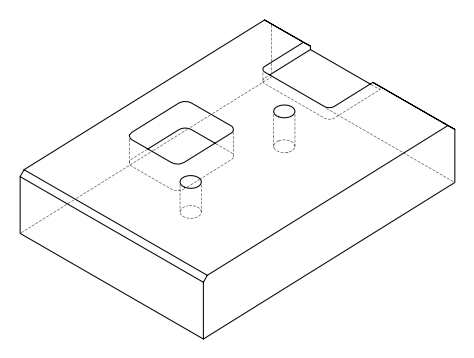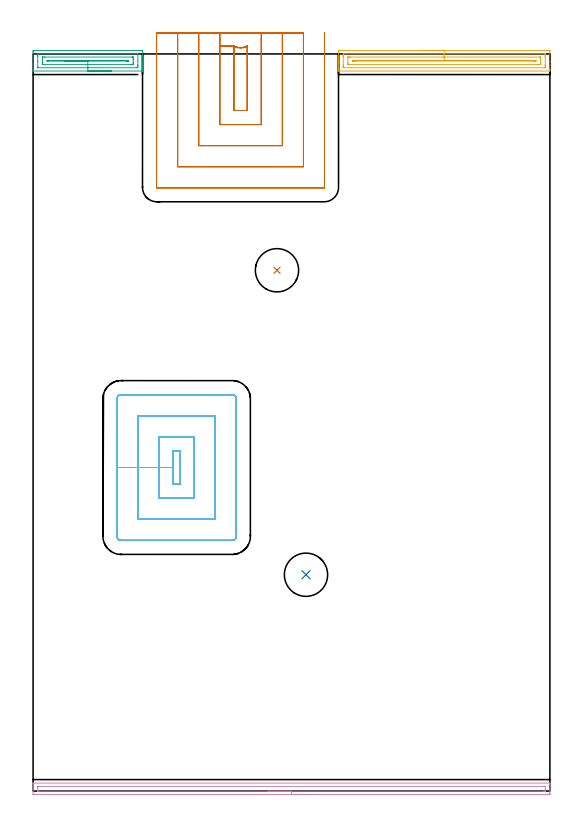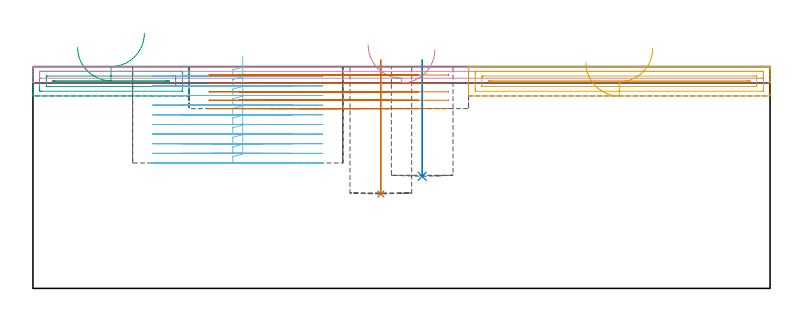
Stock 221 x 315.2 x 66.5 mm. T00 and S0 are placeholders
(PLAN: 7 operations, 2 tool changes, 29.8 min)
(1 INDEXABLE_INSERT_DRILL_BLIND_HOLE_FROM_SOLID | STEP1POCKET | NXT0302_008 | 0.16 min | 10199 mm3)
(2 INDEXABLE_INSERT_DRILL_BLIND_HOLE_FROM_SOLID_1 | STEP1POCKET_1 | NXT0302_008 | 0.14 min | 8776 mm3)
(3 AREA_MILL | FG_CHAMFER_SURFACE | UGT0205_001 | 1.66 min | 2020 mm3)
(4 AREA_MILL_1 | FG_CHAMFER_SURFACE_1 | UGT0205_001 | 3.72 min | 2657 mm3)
(5 AREA_MILL_2 | FG_CHAMFER_SURFACE_2 | UGT0205_001 | 3.06 min | 3711 mm3)
(6 MILL_RECTANGULAR_POCKET | POCKET_RECTANGULAR_STRAIGHT | NXT0201_011 | Follow Part, ap 3, ae 75% | 11.35 min | 133825 mm3)
(7 MILL_SLOT | SLOT_PARTIAL_RECTANGULAR | NXT0201_011 | Follow Part, ap 3, ae 75% | 9.75 min | 66132 mm3)
(TOOL NXT0302_008 | Index. Insert Drill 18.5mm [880-D1850L25-05] | D18.5 PA176 FL93 Z2)
(TOOL UGT0205_001 | Chamfer Mill 20 x 3 x 45 deg. | D20 FL50 Z2)
(TOOL NXT0201_011 | ENDMILL 12mm [2P460-1200-NA 1630] | D12 FL38 Z6)
(OP 1 INDEXABLE_INSERT_DRILL_BLIND_HOLE_FROM_SOLID)
G17 G21 G94 G90
T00 M6
G54
G17 G0 G90 X104.3 Y222.7 S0 M3
G43 Z76.5 H1
G94 G81 G98 Z28.3 F250. R68.5
G80
M5
M2
(OP 2 INDEXABLE_INSERT_DRILL_BLIND_HOLE_FROM_SOLID_1)
G17 G21 G94 G90
T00 M6
G54
G17 G0 G90 X116.7 Y92.5 S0 M3
G43 Z76.5 H1
G94 G81 G98 Z33.6 F250. R68.5
G80
M5
M2
(OP 3 AREA_MILL)
G17 G21 G94 G90
T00 M6
G54
G17 G0 G90 X33.403 Y307.9 S1061 M3
G43 Z76.5 H0
G94 G1 X33.365 Z75.628 F250.
X33.251 Z74.763
X33.063 Z73.912
X32.8 Z73.08
X32.466 Z72.274
X32.064 Z71.5
X31.595 Z70.764
X31.064 Z70.072
X30.474 Z69.429
X29.831 Z68.84
X29.139 Z68.308
X28.403 Z67.84
X27.629 Z67.437
X26.823 Z67.103
X25.991 Z66.841
X25.14 Z66.652
X24.275 Z66.538
X23.403 Z66.5
X0.172
X0.004 Y307.899 Z66.492
X0.002 Z66.491
X0. Y308.235 Z66.164
Y308.541 Z65.859
Y309.218 Z65.177
Y310.438 Z63.959
Y310.979 Z63.415
Y315.991 Z58.406
X0.003 Y316.262 Z58.135
X0.01 Y316.692 Z57.706
X0.178 Y316.696 Z57.702
X0.619 Y316.7 Z57.7
X46.181 Y316.699 Z57.701
X46.622 Y316.696 Z57.702
X46.79 Y316.692 Z57.706
X46.8 Y316.262 Z58.135
Y310.979 Z63.415
Y310.438 Z63.959
Y310.099 Z64.297
Y309.557 Z64.839
Y309.218 Z65.177
Y308.236 Z66.163
X46.79 Y307.923 Z66.469
X46.746 Y307.899 Z66.494
X46.74 Z66.495
X46.629 Y307.9 Z66.5
X23.403
Y309.314 Z65.086
X2.307 Y309.315 Z65.085
X2.035 Y309.32 Z65.08
X2.01 Y309.321 Z65.079
X2.006 Y309.342 Z65.058
X2.002 Y309.375 Z65.025
X2.001 Y309.407 Z64.993
X2. Y309.618 Z64.782
Y311.86 Z62.54
Y314.02 Z60.38
X2.002 Y314.501 Z59.899
X2.005 Y314.896 Z59.504
X2.017 Y315.279 Z59.121
X2.405 Y315.284 Z59.116
X2.503 Y315.285 Z59.115
X44.493
X44.765 Y315.28 Z59.12
X44.79 Y315.279 Z59.121
X44.794 Y315.258 Z59.142
X44.798 Y315.225 Z59.175
X44.799 Y315.193 Z59.207
X44.8 Y314.982 Z59.418
Y312.341 Z62.059
Y310.58 Z63.82
X44.798 Y310.099 Z64.301
X44.795 Y309.704 Z64.696
X44.783 Y309.321 Z65.079
X44.395 Y309.316 Z65.084
X44.297 Y309.315 Z65.085
X23.403 Y309.314 Z65.086
Y310.728 Z63.672
X4.446 Y310.729 Z63.671
X4.192 Y310.73 Z63.67
X4.108 Y310.732 Z63.668
X4.041 Y310.735 Z63.665
X4.01 Y310.741 Z63.659
X4.008 Y310.79 Z63.61
X4.003 Y310.979 Z63.421
X4. Y311.168 Z63.232
Y311.86 Z62.54
Y312.929 Z61.471
X4.002 Y313.621 Z60.779
X4.005 Y313.805 Z60.595
X4.011 Y313.864 Z60.536
X4.065 Y313.867 Z60.533
X4.192 Y313.869 Z60.531
X4.831 Y313.871 Z60.529
X5.086 Y313.872 Z60.528
X42.354 Y313.871 Z60.529
X42.608 Y313.87 Z60.53
X42.692 Y313.868 Z60.532
X42.759 Y313.865 Z60.535
X42.79 Y313.859 Z60.541
X42.792 Y313.81 Z60.59
X42.797 Y313.621 Z60.779
X42.8 Y313.432 Z60.968
Y312.74 Z61.66
Y311.671 Z62.729
X42.798 Y310.979 Z63.421
X42.795 Y310.795 Z63.605
X42.789 Y310.735 Z63.665
X42.735 Y310.733 Z63.667
X42.608 Y310.731 Z63.669
X41.969 Y310.729 Z63.671
X41.714 Y310.728 Z63.672
X23.403
Y312.143 Z62.257
X6.585
X6.266 Y312.145 Z62.255
X6.107 Y312.147 Z62.253
X6.01 Y312.15 Z62.25
X6.007 Y312.195 Z62.205
X6.005 Y312.3 Z62.1
X6.007 Y312.405 Z61.995
X6.01 Y312.45 Z61.95
X6.107 Y312.453 Z61.947
X6.268 Y312.456 Z61.944
X6.553 Y312.457 Z61.943
X6.872
X40.215
X40.534 Y312.455 Z61.945
X40.693 Y312.453 Z61.947
X40.79 Y312.45 Z61.95
X40.793 Y312.405 Z61.995
X40.795 Y312.3 Z62.1
X40.793 Y312.195 Z62.205
X40.79 Y312.15 Z62.25
X40.693 Y312.147 Z62.253
X40.532 Y312.144 Z62.256
X40.215 Y312.143 Z62.257
X39.928
X23.403
X22.532 Z62.295
X21.667 Z62.409
X20.815 Z62.598
X19.983 Z62.86
X19.177 Z63.194
X18.403 Z63.597
X17.668 Z64.066
X16.975 Z64.597
X16.332 Z65.186
X15.743 Z65.829
X15.212 Z66.522
X14.743 Z67.257
X14.34 Z68.031
X14.006 Z68.837
X13.744 Z69.669
X13.555 Z70.521
X13.441 Z71.386
X13.403 Z72.257
G0 Z76.5
M5
M2
(OP 4 AREA_MILL_1)
G17 G21 G94 G90
T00 M6
G54
G17 G0 G90 X120.5 Y-1.5 S1061 M3
G43 Z76.5 H0
Z71.6
G94 G1 X120.462 Z70.728 F250.
X120.348 Z69.863
X120.159 Z69.012
X119.897 Z68.18
X119.563 Z67.374
X119.16 Z66.6
X118.692 Z65.864
X118.16 Z65.172
X117.571 Z64.529
X116.928 Z63.94
X116.236 Z63.408
X115.5 Z62.94
X114.726 Z62.537
X113.92 Z62.203
X113.088 Z61.941
X112.237 Z61.752
X111.372 Z61.638
X110.5 Z61.6
X0.618
X0.335 Y-1.498
X0.01 Y-1.494 Z61.602
X0. Y-1.223 Z61.873
Y0.515 Z63.609
Y1.051 Z64.148
Y1.384 Z64.48
Y1.92 Z65.016
Y2.253 Z65.348
Y2.92 Z66.019
Y3.187 Z66.287
X0.001 Y3.294 Z66.386
X0.003 Y3.345 Z66.436
X0.01 Y3.397 Z66.488
X0.171 Y3.4 Z66.5
X220.829
X220.99 Y3.397 Z66.488
X220.998 Y3.295 Z66.387
X221. Y3.187 Z66.287
Y2.92 Z66.019
Y2.253 Z65.348
Y1.051 Z64.148
Y0.515 Z63.609
Y-0.955 Z62.141
X220.997 Y-1.223 Z61.873
X220.99 Y-1.494 Z61.602
X220.665 Y-1.498 Z61.6
X220.382 Y-1.5
X110.5
Y-0.086 Z63.014
X2.405 Y-0.085 Z63.015
X2.128 Y-0.084 Z63.016
X2.045 Y-0.081 Z63.019
X2.011 Y-0.079 Z63.021
X2.009 Y-0.061 Z63.039
X2.002 Y0.038 Z63.138
X2. Y1.384 Z64.484
Y1.778 Z64.878
X2.003 Y1.909 Z65.009
X2.006 Y1.956 Z65.056
X2.01 Y1.978 Z65.078
X2.02 Y1.98 Z65.08
X2.096 Y1.983 Z65.083
X2.405 Y1.985 Z65.085
X2.68 Y1.986 Z65.086
X218.595 Y1.985 Z65.085
X218.873 Y1.984 Z65.084
X218.955 Y1.981 Z65.081
X218.989 Y1.979 Z65.079
X218.991 Y1.961 Z65.061
X218.998 Y1.862 Z64.962
X219. Y0.515 Z63.615
Y0.122 Z63.222
X218.997 Y-0.009 Z63.091
X218.994 Y-0.057 Z63.043
X218.99 Y-0.079 Z63.021
X218.98 Y-0.08 Z63.02
X218.904 Y-0.083 Z63.017
X218.595 Y-0.085 Z63.015
X218.32 Y-0.086 Z63.014
X110.5
X109.628 Z63.052
X108.764 Z63.166
X107.912 Z63.355
X107.08 Z63.617
X106.274 Z63.951
X105.5 Z64.354
X104.764 Z64.823
X104.072 Z65.354
X103.429 Z65.943
X102.84 Z66.586
X102.309 Z67.278
X101.84 Z68.014
X101.437 Z68.788
X101.103 Z69.594
X100.841 Z70.426
X100.652 Z71.278
X100.538 Z72.143
X100.5 Z73.014
G0 Z76.5
M5
M2
(OP 5 AREA_MILL_2)
G17 G21 G94 G90
T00 M6
G54
G17 G0 G90 X165.8 Y316.7 S1061 M3
G43 Z76.5 H0
Z67.7
G94 G1 X165.838 Z66.828 F250.
X165.952 Z65.964
X166.141 Z65.112
X166.403 Z64.28
X166.737 Z63.474
X167.14 Z62.7
X167.609 Z61.964
X168.14 Z61.272
X168.729 Z60.629
X169.372 Z60.04
X170.064 Z59.508
X170.8 Z59.04
X171.574 Z58.637
X172.38 Z58.303
X173.212 Z58.041
X174.064 Z57.852
X174.928 Z57.738
X175.8 Z57.7
X219.957
X220.401 Y316.699 Z57.701
X220.839 Y316.695 Z57.703
X220.99 Y316.691 Z57.706
X221. Y316.262 Z58.135
Y311.86 Z62.535
Y310.401 Z63.995
Y309.218 Z65.176
Y308.613 Z65.786
Y308.338 Z66.061
X220.999 Y308.2 Z66.199
X220.99 Y307.906 Z66.493
X220.847 Y307.9 Z66.5
X130.753
X130.61 Y307.906 Z66.493
X130.6 Y308.201 Z66.198
Y308.613 Z65.786
Y309.218 Z65.176
Y311.282 Z63.115
Y311.86 Z62.535
Y312.298 Z62.098
Y315.973 Z58.424
X130.603 Y316.262 Z58.135
X130.61 Y316.691 Z57.706
X130.761 Y316.695 Z57.703
X131.199 Y316.7 Z57.7
X175.8
Y315.286 Z59.114
X218.617 Y315.285 Z59.115
X218.716 Y315.284 Z59.116
X218.971 Y315.279 Z59.121
X218.99 Y315.196 Z59.204
X218.997 Y315.007 Z59.393
X218.999 Y314.501 Z59.899
X219. Y314.123 Z60.277
Y310.601 Z63.799
X218.999 Y310.099 Z64.301
X218.998 Y309.723 Z64.677
X218.99 Y309.343 Z65.057
X218.981 Y309.32 Z65.08
X218.963 Y309.319 Z65.082
X218.915 Y309.316 Z65.084
X218.815 Y309.315 Z65.085
X218.617 Y309.314 Z65.086
X132.983 Y309.315 Z65.085
X132.885 Y309.316 Z65.084
X132.629 Y309.321 Z65.079
X132.61 Y309.404 Z64.996
X132.604 Y309.593 Z64.807
X132.601 Y310.099 Z64.301
X132.6 Y310.477 Z63.923
Y313.999 Z60.401
X132.601 Y314.501 Z59.899
X132.602 Y314.877 Z59.523
X132.61 Y315.257 Z59.143
X132.619 Y315.28 Z59.12
X132.637 Y315.281 Z59.119
X132.685 Y315.284 Z59.116
X132.785 Y315.285 Z59.115
X132.983 Y315.286 Z59.114
X175.8
Y313.872 Z60.528
X216.579 Y313.871 Z60.529
X216.833 Y313.869 Z60.531
X216.917 Y313.868 Z60.532
X216.976 Y313.865 Z60.535
X216.99 Y313.785 Z60.615
X216.995 Y313.621 Z60.779
X216.999 Y313.457 Z60.943
Y310.979 Z63.421
X216.997 Y310.817 Z63.583
X216.99 Y310.76 Z63.64
X216.983 Y310.735 Z63.665
X216.959 Y310.734 Z63.666
X216.833 Y310.731 Z63.669
X216.194 Y310.729 Z63.671
X215.941 Y310.728 Z63.672
X135.021 Y310.729 Z63.671
X134.767 Y310.73 Z63.67
X134.683 Y310.732 Z63.668
X134.624 Y310.735 Z63.665
X134.61 Y310.815 Z63.585
X134.605 Y310.979 Z63.421
X134.601 Y311.143 Z63.257
Y313.621 Z60.779
X134.603 Y313.783 Z60.617
X134.61 Y313.84 Z60.56
X134.617 Y313.865 Z60.535
X134.641 Y313.866 Z60.534
X134.767 Y313.869 Z60.531
X135.406 Y313.871 Z60.529
X135.659 Y313.872 Z60.528
X175.8
Y312.457 Z61.943
X214.157
X214.444 Y312.456 Z61.944
X214.762 Y312.453 Z61.947
X214.92 Y312.45 Z61.95
X214.99 Y312.441 Z61.959
X214.993 Y312.398 Z62.002
X214.995 Y312.3 Z62.1
X214.993 Y312.202 Z62.198
X214.99 Y312.159 Z62.241
X214.92 Y312.15 Z62.25
X214.759 Y312.146 Z62.254
X214.475 Y312.144 Z62.256
X214.157 Y312.143 Z62.257
X137.443
X137.156 Y312.144 Z62.256
X136.838 Y312.147 Z62.253
X136.68 Y312.15 Z62.25
X136.61 Y312.159 Z62.241
X136.607 Y312.202 Z62.198
X136.605 Y312.3 Z62.1
X136.607 Y312.398 Z62.002
X136.61 Y312.441 Z61.959
X136.68 Y312.45 Z61.95
X136.841 Y312.454 Z61.946
X137.125 Y312.456 Z61.944
X137.443 Y312.457 Z61.943
X175.8
X176.672 Z61.981
X177.537 Z62.095
X178.388 Z62.283
X179.22 Z62.546
X180.026 Z62.88
X180.8 Z63.282
X181.536 Z63.751
X182.228 Z64.282
X182.871 Z64.872
X183.46 Z65.515
X183.992 Z66.207
X184.46 Z66.943
X184.863 Z67.716
X185.197 Z68.522
X185.459 Z69.354
X185.648 Z70.206
X185.762 Z71.071
X185.8 Z71.943
G0 Z76.5
M5
M2
(OP 6 MILL_RECTANGULAR_POCKET)
G17 G21 G94 G90
T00 M6
G54
G17 G0 G90 X62.9 Y133.668 S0 M3
G43 Z76.5 H1
Z69.5
G94 G1 Y145.5 Z66.33 F250.
X59.9 Z65.526
Y138.35 Z63.61
Y131.2 F500.
X62.9
Y145.5
X59.9
Y138.35
X53.9
Y125.2
X68.9
Y151.5
X53.9
Y138.35
X44.9
Y116.2
X77.9
Y160.5
X44.9
Y138.35
X35.9
Y108.9
G3 X37.6 Y107.2 R1.7
G1 X85.2
G3 X86.9 Y108.9 R1.7
G1 Y167.8
G3 X85.2 Y169.5 R1.7
G1 X37.6
G3 X35.9 Y167.8 R1.7
G1 Y138.35
Y137.35
G0 X62.9 Y133.668 Z66.61
G1 Y145.5 Z63.44 F250.
X59.9 Z62.636
Y138.35 Z60.72
Y131.2 F500.
X62.9
Y145.5
X59.9
Y138.35
X53.9
Y125.2
X68.9
Y151.5
X53.9
Y138.35
X44.9
Y116.2
X77.9
Y160.5
X44.9
Y138.35
X35.9
Y108.9
G3 X37.6 Y107.2 R1.7
G1 X85.2
G3 X86.9 Y108.9 R1.7
G1 Y167.8
G3 X85.2 Y169.5 R1.7
G1 X37.6
G3 X35.9 Y167.8 R1.7
G1 Y138.35
Y137.35
G0 X62.9 Y133.668 Z63.72
G1 Y145.5 Z60.55 F250.
X59.9 Z59.746
Y138.35 Z57.83
Y131.2 F500.
X62.9
Y145.5
X59.9
Y138.35
X53.9
Y125.2
X68.9
Y151.5
X53.9
Y138.35
X44.9
Y116.2
X77.9
Y160.5
X44.9
Y138.35
X35.9
Y108.9
G3 X37.6 Y107.2 R1.7
G1 X85.2
G3 X86.9 Y108.9 R1.7
G1 Y167.8
G3 X85.2 Y169.5 R1.7
G1 X37.6
G3 X35.9 Y167.8 R1.7
G1 Y138.35
Y137.35
G0 X62.9 Y133.668 Z60.83
G1 Y145.5 Z57.66 F250.
X59.9 Z56.856
Y138.35 Z54.94
Y131.2 F500.
X62.9
Y145.5
X59.9
Y138.35
X53.9
Y125.2
X68.9
Y151.5
X53.9
Y138.35
X44.9
Y116.2
X77.9
Y160.5
X44.9
Y138.35
X35.9
Y108.9
G3 X37.6 Y107.2 R1.7
G1 X85.2
G3 X86.9 Y108.9 R1.7
G1 Y167.8
G3 X85.2 Y169.5 R1.7
G1 X37.6
G3 X35.9 Y167.8 R1.7
G1 Y138.35
Y137.35
G0 X62.9 Y133.668 Z57.94
G1 Y145.5 Z54.77 F250.
X59.9 Z53.966
Y138.35 Z52.05
Y131.2 F500.
X62.9
Y145.5
X59.9
Y138.35
X53.9
Y125.2
X68.9
Y151.5
X53.9
Y138.35
X44.9
Y116.2
X77.9
Y160.5
X44.9
Y138.35
X35.9
Y108.9
G3 X37.6 Y107.2 R1.7
G1 X85.2
G3 X86.9 Y108.9 R1.7
G1 Y167.8
G3 X85.2 Y169.5 R1.7
G1 X37.6
G3 X35.9 Y167.8 R1.7
G1 Y138.35
Y137.35
G0 X62.9 Y133.668 Z55.05
G1 Y145.5 Z51.88 F250.
X59.9 Z51.076
Y138.35 Z49.16
Y131.2 F500.
X62.9
Y145.5
X59.9
Y138.35
X53.9
Y125.2
X68.9
Y151.5
X53.9
Y138.35
X44.9
Y116.2
X77.9
Y160.5
X44.9
Y138.35
X35.9
Y108.9
G3 X37.6 Y107.2 R1.7
G1 X85.2
G3 X86.9 Y108.9 R1.7
G1 Y167.8
G3 X85.2 Y169.5 R1.7
G1 X37.6
G3 X35.9 Y167.8 R1.7
G1 Y138.35
Y137.35
G0 X62.9 Y133.668 Z52.16
G1 Y145.5 Z48.99 F250.
X59.9 Z48.186
Y138.35 Z46.27
Y131.2 F500.
X62.9
Y145.5
X59.9
Y138.35
X53.9
Y125.2
X68.9
Y151.5
X53.9
Y138.35
X44.9
Y116.2
X77.9
Y160.5
X44.9
Y138.35
X35.9
Y108.9
G3 X37.6 Y107.2 R1.7
G1 X85.2
G3 X86.9 Y108.9 R1.7
G1 Y167.8
G3 X85.2 Y169.5 R1.7
G1 X37.6
G3 X35.9 Y167.8 R1.7
G1 Y138.35
Y137.35
G0 X62.9 Y133.668 Z49.27
G1 Y145.5 Z46.1 F250.
X59.9 Z45.296
Y138.35 Z43.38
Y131.2 F500.
X62.9
Y145.5
X59.9
Y138.35
X53.9
Y125.2
X68.9
Y151.5
X53.9
Y138.35
X44.9
Y116.2
X77.9
Y160.5
X44.9
Y138.35
X35.9
Y108.9
G3 X37.6 Y107.2 R1.7
G1 X85.2
G3 X86.9 Y108.9 R1.7
G1 Y167.8
G3 X85.2 Y169.5 R1.7
G1 X37.6
G3 X35.9 Y167.8 R1.7
G1 Y138.35
Y137.35
G0 X62.9 Y133.668 Z46.38
G1 Y145.5 Z43.21 F250.
X59.9 Z42.406
Y138.35 Z40.49
Y131.2 F500.
X62.9
Y145.5
X59.9
Y138.35
X53.9
Y125.2
X68.9
Y151.5
X53.9
Y138.35
X44.9
Y116.2
X77.9
Y160.5
X44.9
Y138.35
X35.9
Y108.9
G3 X37.6 Y107.2 R1.7
G1 X85.2
G3 X86.9 Y108.9 R1.7
G1 Y167.8
G3 X85.2 Y169.5 R1.7
G1 X37.6
G3 X35.9 Y167.8 R1.7
G1 Y138.35
Y137.35
G0 X62.9 Y133.668 Z43.49
G1 Y145.5 Z40.32 F250.
X59.9 Z39.516
Y138.35 Z37.6
Y131.2 F500.
X62.9
Y145.5
X59.9
Y138.35
X53.9
Y125.2
X68.9
Y151.5
X53.9
Y138.35
X44.9
Y116.2
X77.9
Y160.5
X44.9
Y138.35
X35.9
Y108.9
G3 X37.6 Y107.2 R1.7
G1 X85.2
G3 X86.9 Y108.9 R1.7
G1 Y167.8
G3 X85.2 Y169.5 R1.7
G1 X37.6
G3 X35.9 Y167.8 R1.7
G1 Y138.35
Y137.35
G0 Z76.5
M5
M2
(OP 7 MILL_SLOT)
G17 G21 G94 G90
T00 M6
G54
G17 G0 G90 X79.774 Y324.2 S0 M3
G43 Z76.5 H1
Z63.98
G94 G1 X79.799 Y321.2 F250.
X79.8 Y320.972 F500.
Y318.4
X85.8
G3 X91.6 Y318.4 R6.
G1 Y291.
X85.8
Y318.4
X79.8
Y285.
X97.6
Y320.972
X97.601 Y321.2
X97.626 Y324.2 F250.
X70.761
X70.799 Y321.2
G2 X70.8 Y320.972 R18. F500.
G1 Y276.
X106.6
Y320.972
G2 X106.601 Y321.2 R18.
G1 X106.64 Y324.2 F250.
X61.721 Y324.199
X61.797 Y321.2
G2 X61.8 Y320.972 R9. F500.
G1 Y267.
X115.6
Y320.972
G2 X115.603 Y321.2 R9.
G1 X115.679 Y324.199 F250.
X52.8 Y323.972
Y320.972
Y258.1 F500.
X52.805 Y258.045
X52.845 Y258.005
X52.9 Y258.
X124.5
X124.555 Y258.005
X124.595 Y258.045
X124.6 Y258.1
Y320.972
Y323.972 F250.
G0 X79.8 Y324.2 Z61.46
G1 Y321.2
Y318.629 F500.
X85.8
G3 X91.6 Y318.629 R6.
G1 Y291.
X85.8
Y318.629
X79.8
Y285.
X97.6
Y321.2
Y324.2 F250.
X70.8
Y321.2
Y276. F500.
X106.6
Y321.2
Y324.2 F250.
X61.8
Y321.2
Y267. F500.
X115.6
Y321.2
Y324.2 F250.
X52.8
Y321.2
Y258.1 F500.
X52.805 Y258.045
X52.845 Y258.005
X52.9 Y258.
X124.5
X124.555 Y258.005
X124.595 Y258.045
X124.6 Y258.1
Y321.2
Y324.2 F250.
G0 X79.8 Z58.94
G1 Y321.2
Y318.629 F500.
X85.8
G3 X91.6 Y318.629 R6.
G1 Y291.
X85.8
Y318.629
X79.8
Y285.
X97.6
Y321.2
Y324.2 F250.
X70.8
Y321.2
Y276. F500.
X106.6
Y321.2
Y324.2 F250.
X61.8
Y321.2
Y267. F500.
X115.6
Y321.2
Y324.2 F250.
X52.8
Y321.2
Y258.1 F500.
X52.805 Y258.045
X52.845 Y258.005
X52.9 Y258.
X124.5
X124.555 Y258.005
X124.595 Y258.045
X124.6 Y258.1
Y321.2
Y324.2 F250.
G0 X79.8 Z56.42
G1 Y321.2
Y318.629 F500.
X85.8
G3 X91.6 Y318.629 R6.
G1 Y291.
X85.8
Y318.629
X79.8
Y285.
X97.6
Y321.2
Y324.2 F250.
X70.8
Y321.2
Y276. F500.
X106.6
Y321.2
Y324.2 F250.
X61.8
Y321.2
Y267. F500.
X115.6
Y321.2
Y324.2 F250.
X52.8
Y321.2
Y258.1 F500.
X52.805 Y258.045
X52.845 Y258.005
X52.9 Y258.
X124.5
X124.555 Y258.005
X124.595 Y258.045
X124.6 Y258.1
Y321.2
Y324.2 F250.
G0 X79.8 Z53.9
G1 Y321.2
Y318.629 F500.
X85.8
G3 X91.6 Y318.629 R6.
G1 Y291.
X85.8
Y318.629
X79.8
Y285.
X97.6
Y321.2
Y324.2 F250.
X70.8
Y321.2
Y276. F500.
X106.6
Y321.2
Y324.2 F250.
X61.8
Y321.2
Y267. F500.
X115.6
Y321.2
Y324.2 F250.
X52.8
Y321.2
Y258.1 F500.
X52.805 Y258.045
X52.845 Y258.005
X52.9 Y258.
X124.5
X124.555 Y258.005
X124.595 Y258.045
X124.6 Y258.1
Y321.2
Y324.2 F250.
G0 Z76.5
M5
M2
